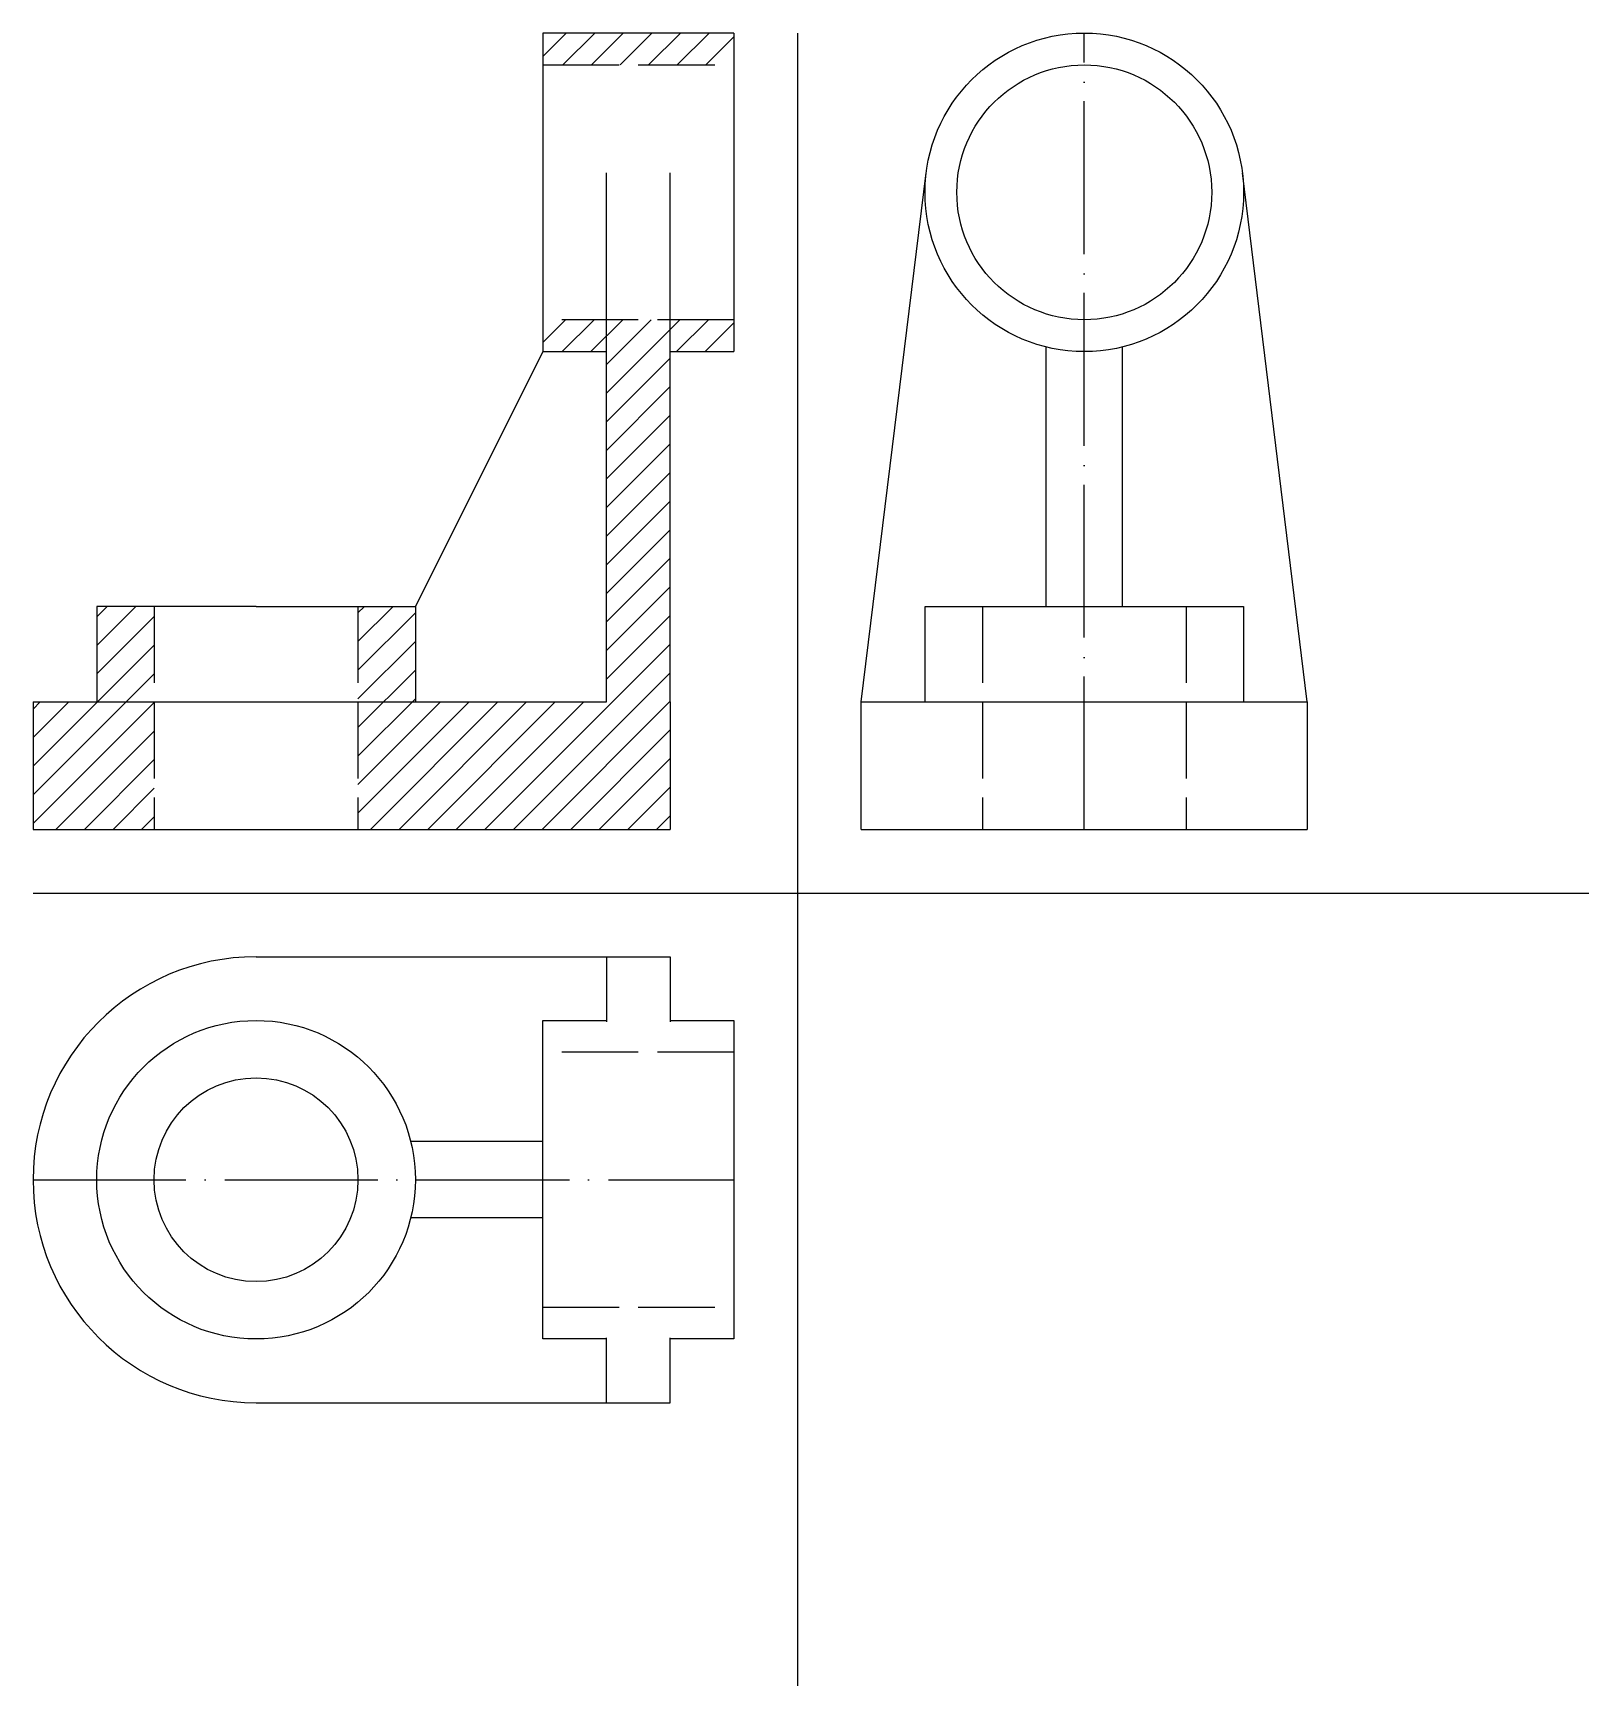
# Model space of a CAD drawing. Header units: millimetres. Extents: x 1107 to 1351, y 833 to 1092.
import ezdxf

# ---------------------------------------------------------------- set-up
doc = ezdxf.new("R2010")
doc.units = ezdxf.units.MM
doc.linetypes.add('ACAD_ISO02W100', pattern=[15, 12, -3])
doc.linetypes.add('ACAD_ISO04W100', pattern=[30, 24, -3, 0, -3])

msp = doc.modelspace()

# ---------------------------------------------------------------- hatches: boundary and pattern name
h = msp.add_hatch()
h.set_pattern_fill('ANSI31', color=256)
h.paths.add_polyline_path([(1217.15, 1092.03), (1187.15, 1092.03), (1187.15, 1087.03), (1217.15, 1087.03)])
h.paths.add_polyline_path([(1217.15, 1047.03), (1207.15, 1047.03), (1207.15, 1042.03), (1217.15, 1042.03)])
h.paths.add_polyline_path([(1197.15, 1047.03), (1187.15, 1047.03), (1187.15, 1042.03), (1197.15, 1042.03)], flags=17)
h.paths.add_polyline_path([(1207.15, 1047.03), (1197.15, 1047.03), (1197.15, 987.03), (1158.15, 987.03), (1158.15, 967.03), (1207.15, 967.03), (1207.15, 987.03)])
h.paths.add_polyline_path([(1167.15, 1002.03), (1158.15, 1002.03), (1158.15, 987.03), (1167.15, 987.03)], flags=17)
h.paths.add_polyline_path([(1126.15, 1002.03), (1117.15, 1002.03), (1117.15, 987.03), (1126.15, 987.03)])
h.paths.add_polyline_path([(1126.15, 987.03), (1117.15, 987.03), (1107.15, 987.03), (1107.15, 967.03), (1126.15, 967.03)])

# ---------------------------------------------------------------- linework, layer by layer
for p, q in [((1217.15, 1092.03), (1187.15, 1092.03)), ((1187.15, 1092.03), (1187.15, 1042.03)), ((1217.15, 1092.03), (1217.15, 1042.03)), ((1227.15, 1092.03), (1227.15, 832.57)), ((1197.15, 987.03), (1197.15, 1070.07)), ((1207.15, 987.03), (1207.15, 1070.07)), ((1237.15, 987.03), (1247.33, 1070.07)), ((1307.15, 987.03), (1296.96, 1070.07)), ((1187.15, 1042.03), (1167.15, 1002.03)), ((1187.15, 1042.03), (1197.15, 1042.03)), ((1207.15, 1042.03), (1217.15, 1042.03)), ((1266.15, 1002.03), (1266.15, 1042.76)), ((1278.15, 1002.03), (1278.15, 1042.76)), ((1126.15, 1002.03), (1117.15, 1002.03)), ((1117.15, 1002.03), (1117.15, 987.03)), ((1142.15, 1002.03), (1126.15, 1002.03)), ((1142.15, 1002.03), (1158.15, 1002.03)), ((1158.15, 1002.03), (1167.15, 1002.03)), ((1167.15, 1002.03), (1167.15, 987.03)), ((1247.15, 987.03), (1247.15, 1002.03)), ((1247.15, 1002.03), (1297.15, 1002.03)), ((1297.15, 1002.03), (1297.15, 987.03)), ((1107.15, 987.03), (1107.15, 967.03)), ((1107.15, 987.03), (1197.15, 987.03)), ((1107.15, 987.03), (1142.15, 987.03)), ((1207.15, 987.03), (1207.15, 967.03)), ((1237.15, 967.03), (1237.15, 987.03)), ((1237.15, 987.03), (1307.15, 987.03)), ((1307.15, 987.03), (1307.15, 967.03)), ((1107.15, 967.03), (1142.15, 967.03)), ((1142.15, 967.03), (1207.15, 967.03)), ((1237.15, 967.03), (1307.15, 967.03)), ((1107.15, 957.03), (1351.36, 957.03)), ((1142.15, 947.03), (1207.15, 947.03)), ((1197.15, 947.03), (1197.15, 936.84)), ((1207.15, 947.03), (1207.15, 936.84)), ((1187.15, 912.03), (1187.15, 937.03)), ((1187.15, 937.03), (1197.15, 937.03)), ((1207.15, 937.03), (1217.15, 937.03)), ((1217.15, 937.03), (1217.15, 887.03)), ((1217.15, 937.03), (1217.15, 932.03)), ((1187.15, 918.03), (1166.42, 918.03)), ((1187.15, 887.03), (1187.15, 912.03)), ((1187.15, 906.03), (1166.42, 906.03)), ((1187.15, 887.03), (1187.15, 892.03)), ((1197.15, 887.03), (1187.15, 887.03)), ((1197.15, 877.03), (1197.15, 887.22)), ((1207.15, 877.03), (1207.15, 887.22)), ((1217.15, 887.03), (1207.15, 887.03)), ((1142.15, 877.03), (1207.15, 877.03))]:
    msp.add_line(p, q)
at = {"linetype": 'ACAD_ISO04W100'}
for p, q in [((1272.15, 967.03), (1272.15, 1092.03)), ((1107.15, 912.03), (1217.15, 912.03))]:
    msp.add_line(p, q, dxfattribs=at)
at = {"linetype": 'ACAD_ISO02W100'}
for p, q in [((1187.15, 1087.03), (1217.15, 1087.03)), ((1217.15, 1047.03), (1187.15, 1047.03)), ((1126.15, 1002.03), (1126.15, 967.03)), ((1158.15, 1002.03), (1158.15, 967.03)), ((1256.15, 1002.03), (1256.15, 967.03)), ((1288.15, 1002.03), (1288.15, 967.03)), ((1217.15, 932.03), (1187.15, 932.03)), ((1187.15, 892.03), (1217.15, 892.03))]:
    msp.add_line(p, q, dxfattribs=at)
for centre, radius in [((1272.15, 1067.03), 25), ((1272.15, 1067.03), 20), ((1142.15, 912.03), 25), ((1142.15, 912.03), 16)]:
    msp.add_circle(centre, radius)
for start, end in [(90, 180), (180, 270)]:
    msp.add_arc((1142.15, 912.03), 35, start, end)

doc.saveas('drawing.dxf')
